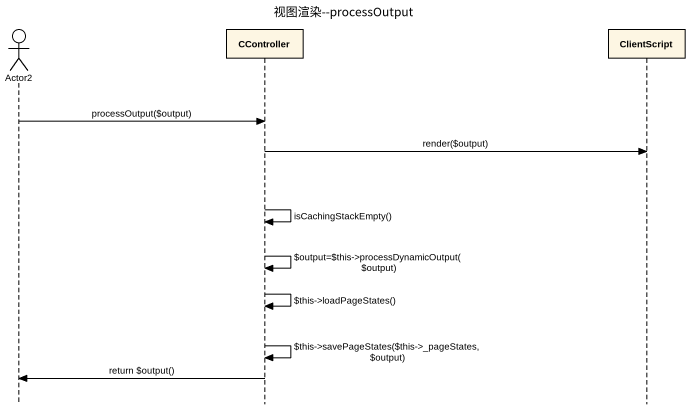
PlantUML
@startuml
title 视图渲染--processOutput
hide footbox
actor Actor2
participant CController
participant ClientScript

Actor2 -> CController : processOutput(~$output)
CController -> ClientScript : render(~$output)
CController -> CController : isCachingStackEmpty()
CController -> CController : ~$output=~$this->processDynamicOutput(~$output)
CController -> CController : ~$this->loadPageStates()
CController -> CController : ~$this->savePageStates(~$this->_pageStates,~$output)
CController -> Actor2 : return ~$output()
@enduml
